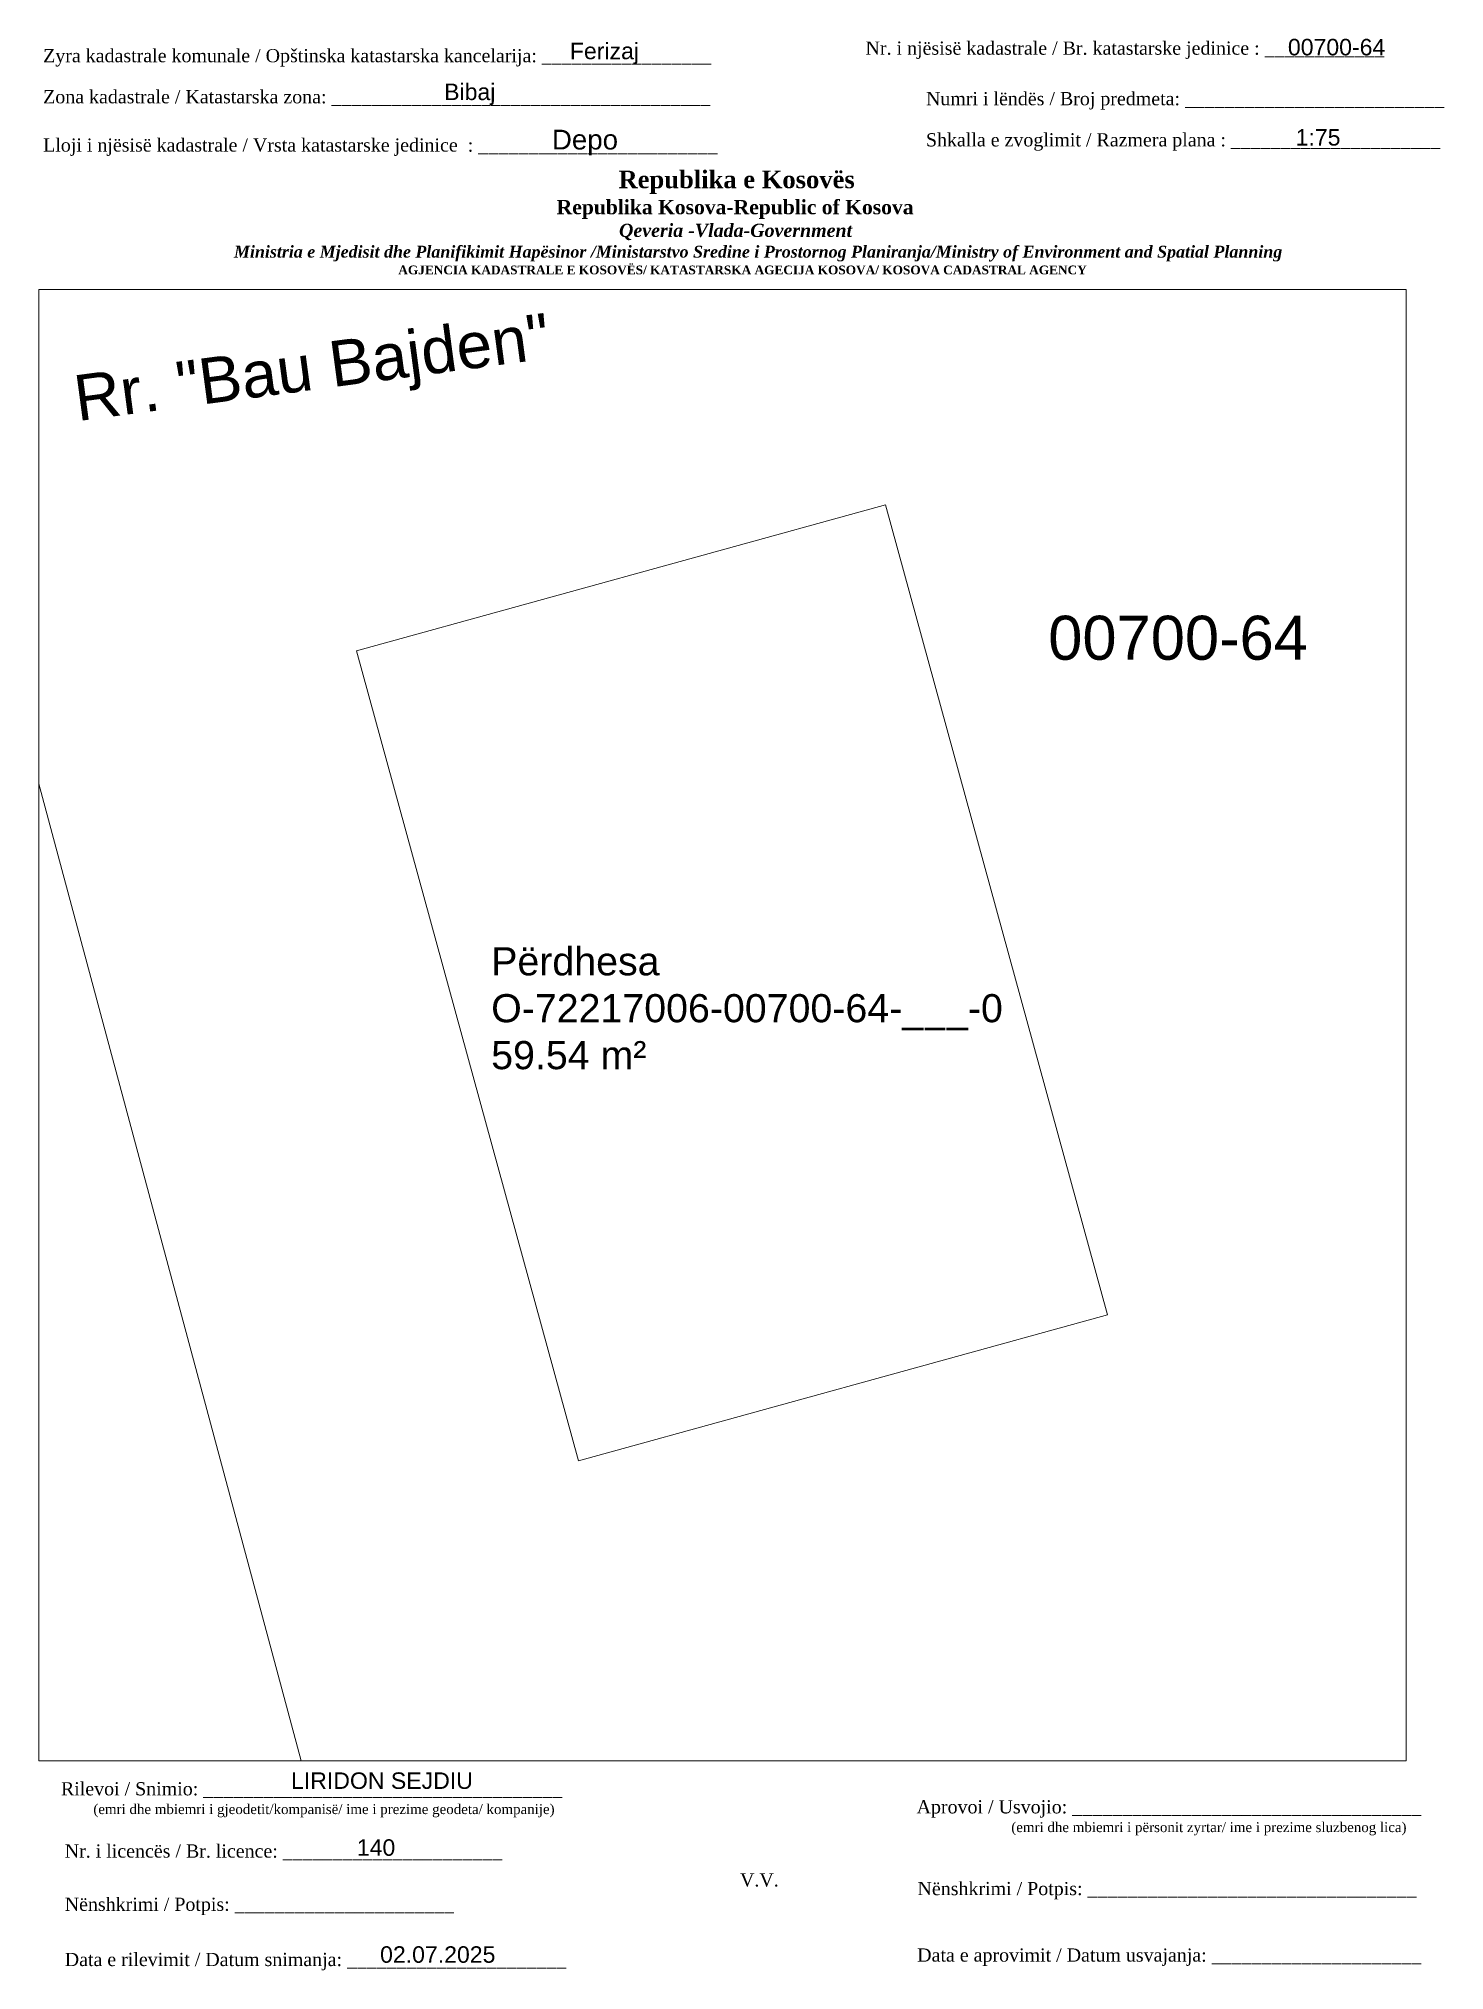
# Paper-space layout 'Perdhesa' of a CAD drawing. Header units: metres. Extents: x 1 to 214, y 2 to 295.
# The model-space entities are those that its viewports show. They can reach past a viewport. Long polylines and large blocks are cut down to what shows.
import ezdxf

# ---------------------------------------------------------------- set-up
doc = ezdxf.new("R2010")
doc.units = ezdxf.units.M
doc.layers.get('0').update_dxf_attribs({"lineweight": 0})
for name, color, linetype, lineweight in [('Korniza e jashtme', 7, 'Continuous', 0), ('Nr Parceles Baze', 7, 'Continuous', 0), ('objket', 30, 'Continuous', 0), ('Parcela Baze', 7, 'Continuous', 0)]:
    doc.layers.add(name, color=color, linetype=linetype, lineweight=lineweight)
doc.styles.get("Standard").update_dxf_attribs({"font": 'arial.ttf'})

msp = doc.modelspace()

# ---------------------------------------------------------------- linework, layer by layer
at = {"layer": 'objket', "elevation": 625.5, "flags": 128}
for points in [[(7516703.588, 4692353.822), (7516697.578, 4692352.162)], [(7516706.11, 4692344.611), (7516703.588, 4692353.822)], [(7516700.1, 4692342.951), (7516697.578, 4692352.162)], [(7516706.11, 4692344.611), (7516700.1, 4692342.951)]]:
    msp.add_lwpolyline(points, dxfattribs=at)
at = {"layer": 'Parcela Baze', "flags": 128}
msp.add_lwpolyline([(7516718.331, 4692435.856), (7516674.68, 4692428.97), (7516672.2, 4692428.54), (7516676.8, 4692411.54), (7516688.82, 4692369.8), (7516700.45, 4692326.5), (7516700.84, 4692322.801), (7516704.59, 4692287.19), (7516735.21, 4692261.76), (7516728.88, 4692300.6), (7516744.84, 4692311.44), (7516742.12, 4692328.76), (7516742.58, 4692340.74), (7516732.02, 4692382.21)], close=True, dxfattribs=at)

# ---------------------------------------------------------------- texts
at = {"layer": 'Nr Parceles Baze'}
msp.add_text('Rr. "Bau Bajden"', height=0.52, rotation=7.5892, dxfattribs=at).set_placement((7516694.406, 4692354.771))
msp.add_text('00700-64', height=0.5, dxfattribs=at).set_placement((7516705.438, 4692352.059))
at = {"layer": 'Nr Parceles Baze', "insert": (7516699.107, 4692348.791), "char_height": 0.32, "attachment_point": 1}
msp.add_mtext_dynamic_manual_height_columns('Përdhesa^JO-72217006-00700-64-___-0^J59.54 m²', width=7.27034, gutter_width=20.349, heights=[0], dxfattribs=at)

psp = doc.layouts.new('Perdhesa')

# ---------------------------------------------------------------- texts
for s, p in [('00700-64', (190.18, 292.15)), ('Bibaj', (62.32, 285.37)), ('1:75', (191.35, 278.48)), ('02.07.2025', (52.61, 3.02))]:
    psp.add_text(s, height=2.5).set_placement(p)
for s, insert, char_height, width, attachment_point in [('{\\fTimes New Roman|b0|i0|c0|p18;Zyra kadastrale komunale / Opštinska katastarska kancelarija: _________________}', (1.55, 293.11), 2, 100.6873, 1), ('Ferizaj', (86.61, 292.44), 2.5, 9.9735, 5), ('{\\fTimes New Roman|b0|i0|c0|p18;Nr. i njësisë kadastrale / Br. katastarske jedinice : ____________}', (126.18, 294.25), 2, 79.9484, 1), ('{\\fTimes New Roman|b0|i0|c0|p18;Zona kadastrale / Katastarska zona: ______________________________________}', (1.55, 286.88), 2, 100.6873, 1), ('{\\fTimes New Roman|b0|i0|c0|p18;Numri i lëndës / Broj predmeta: __________________________}', (135.33, 286.59), 2, 79.9484, 1), ('{\\fTimes New Roman|b0|i0|c0|p18;Lloji i njësisë kadastrale / Vrsta katastarske jedinice  : ________________________}', (1.55, 279.56), 2, 100.6873, 1), ('Depo', (83.66, 278.93), 3, 11.2939, 5), ('{\\fTimes New Roman|b0|i0|c0|p18;Shkalla e zvoglimit / Razmera plana : _____________________}', (135.33, 280.35), 2, 79.9484, 1), ('\\pi77.297;{\\fBook Antiqua|b1|i0|c0|p18;\\H1.333x;Republika e Kosovës\\fTimes New Roman|b1|i0|c0|p18;\\P\\pi67.927;\\fBook Antiqua|b1|i0|c0|p18;\\H0.8125x;Republika Kosova-Republic of Kosova\\fTimes New Roman|b1|i0|c0|p18;\\P\\pi77.378;\\fBook Antiqua|b1|i1|c0|p18;\\H0.9233x;Qeveria -Vlada-Government \\P\\pi13.032,l6,t23.033;\\fTimes New Roman|b1|i1|c0|p18;\\H0.9x;Ministria e Mjedisit dhe Planifikimit Hapësinor /Ministarstvo Sredine i Prostornog Planiranja/Ministry of Environment and Spatial Planning\\P\\pi43.931,l0,tz;\\fBook Antiqua|b1|i0|c0|p18;\\H0.7406x;AGJENCIA KADASTRALE E KOSOVËS/ KATASTARSKA AGECIJA KOSOVA/ KOSOVA CADASTRAL AGENCY}', (11.44, 274.68), 2, 191.8237, 1), ('{\\fTimes New Roman|b0|i0|c0|p18;Rilevoi / Snimio: ____________________________________\\P     \\H0.75x;(emri dhe mbiemri i gjeodetit/kompanisë/ ime i prezime geodeta/ kompanije)}', (42.22, 27.73), 2, 74.7958, 5), ('LIRIDON SEJDIU', (52.89, 30.61), 2.5, 27.1816, 5), ('{\\fTimes New Roman|b0|i0|c0|p18; Aprovoi / Usvojio: ___________________________________\\P                    \\H0.75x;(emri dhe mbiemri i përsonit zyrtar/ ime i prezime sluzbenog lica)}', (133.16, 27.66), 2, 83.344, 1), ('{\\fTimes New Roman|b0|i0|c0|p18;Nr. i licencës / Br. licence: ______________________\\P                                }', (4.82, 20.96), 2, 83.344, 1), ('140', (52, 20.47), 2.5, 5.3971, 5), ('{\\fTimes New Roman|b0|i0|c0|p18;V.V.                                 }', (110.09, 15.55), 2, 5.7076, 5), ('{\\fTimes New Roman|b0|i0|c0|p18; Nënshkrimi / Potpis: _________________________________}', (133.3, 15.27), 2, 83.344, 1), ('{\\fTimes New Roman|b0|i0|c0|p18;Nënshkrimi / Potpis: ______________________\\P                                 }', (4.82, 12.89), 2, 83.344, 1), ('{\\fTimes New Roman|b0|i0|c0|p18;Data e rilevimit / Datum snimanja: ______________________\\P                                 }', (4.82, 4.52), 2, 83.344, 1), ('{\\fTimes New Roman|b0|i0|c0|p18; Data e aprovimit / Datum usvajanja: _____________________}', (133.25, 5.19), 2, 83.344, 1)]:
    psp.add_mtext(s, dxfattribs=dict(insert=insert, char_height=char_height, width=width, attachment_point=attachment_point))

# ---------------------------------------------------------------- viewports
at = {"layer": 'Korniza e jashtme', "view_target_point": (370776.427, 310629.57)}
psp.add_viewport(center=(104.5, 145.15), size=(207.25, 223.047), view_center_point=(7145925.309, 4381718.335), view_height=16.7285, dxfattribs=at)

doc.saveas('drawing.dxf')
